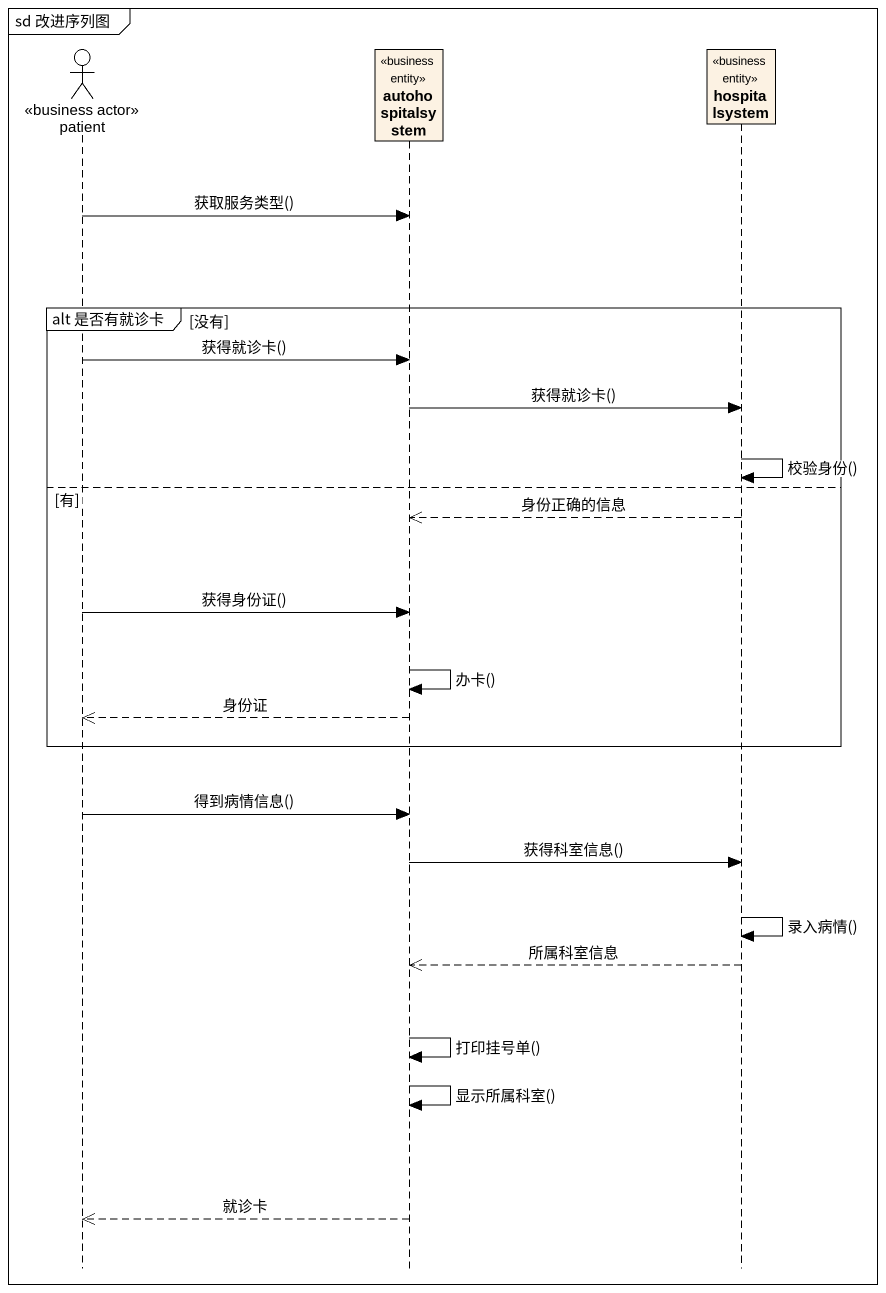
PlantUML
@startuml
mainframe sd 改进序列图
hide footbox
actor patient <<business actor>>
participant autohospitalsystem <<business entity>>
participant hospitalsystem <<business entity>>

patient -> autohospitalsystem : 获取服务类型()
group alt 是否有就诊卡 [没有]
  patient -> autohospitalsystem : 获得就诊卡()
  autohospitalsystem -> hospitalsystem : 获得就诊卡()
  hospitalsystem -> hospitalsystem : 校验身份()
else 有
  hospitalsystem -->> autohospitalsystem : 身份正确的信息
  patient -> autohospitalsystem : 获得身份证()
  autohospitalsystem -> autohospitalsystem : 办卡()
  autohospitalsystem -->> patient : 身份证
end
patient -> autohospitalsystem : 得到病情信息()
autohospitalsystem -> hospitalsystem : 获得科室信息()
hospitalsystem -> hospitalsystem : 录入病情()
hospitalsystem -->> autohospitalsystem : 所属科室信息
autohospitalsystem -> autohospitalsystem : 打印挂号单()
autohospitalsystem -> autohospitalsystem : 显示所属科室()
autohospitalsystem -->> patient : 就诊卡
@enduml
